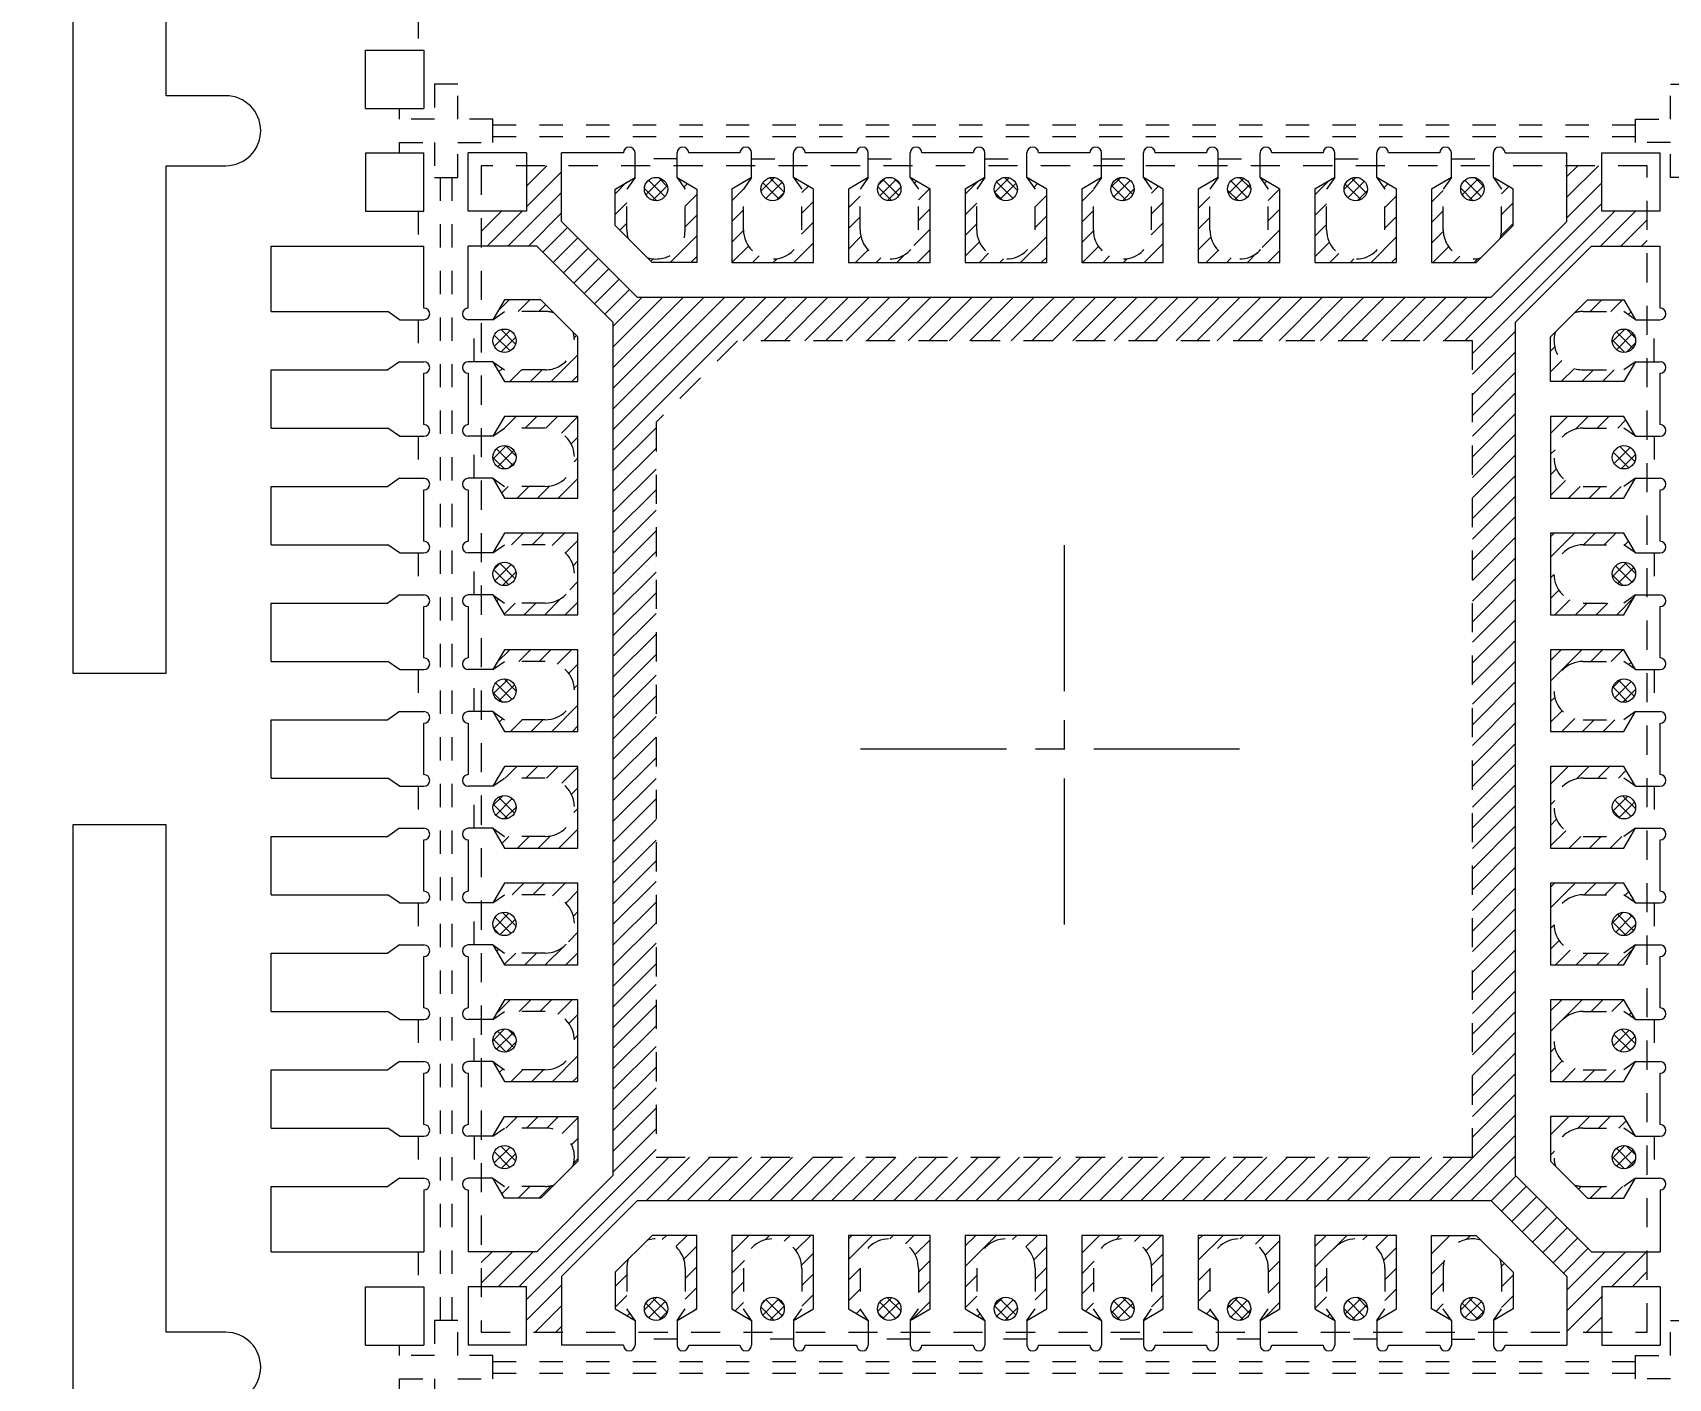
# Model space of a CAD drawing. Extents: x -197 to -81, y -157 to -2.
# Drawn here: x -167.49 to -160.48, y -79.12 to -73.35 of the extents above; entities that cross this region are included whole.
import ezdxf

# ---------------------------------------------------------------- set-up
doc = ezdxf.new("R2010")
doc.units = 0
doc.header["$LTSCALE"] = 5
doc.header["$MEASUREMENT"] = 0
doc.header["$PDMODE"] = 3
for name, pattern in [('0', [0]), ('CENTER', [2, 1.25, -0.25, 0.25, -0.25]), ('HIDDEN', [0.375, 0.25, -0.125])]:
    doc.linetypes.add(name, pattern=pattern)
doc.layers.get('Defpoints').update_dxf_attribs({"linetype": 'CONTINUOUS'})
for name, color, linetype in [('1', 7, 'CONTINUOUS'), ('1D', 4, 'CONTINUOUS'), ('PKG', 2, 'CONTINUOUS'), ('标注', 4, '0')]:
    doc.layers.add(name, color=color, linetype=linetype)
doc.layers.add('center', color=1, linetype='CONTINUOUS', lineweight=18)
doc.layers.add('ETCH', color=4, linetype='CONTINUOUS', lineweight=15)
doc.styles.add('SIMPLEX', font='SIMPLEX')
doc.styles.add('宋体', font='SimSun.ttf')
doc.dimstyles.get("Standard").update_dxf_attribs({"dimscale": 0.12, "dimtxt": 1, "dimasz": 1, "dimexe": 0.3, "dimexo": 0.3, "dimgap": 0.3, "dimtad": 0, "dimdec": 3, "dimzin": 0, "dimdsep": 46, "dimtxsty": 'SIMPLEX', "dimcen": 0.5, "dimclrd": 256, "dimclre": 256, "dimclrt": 256, "dimadec": 0, "dimazin": 0, "dimtfac": 1, "dimtdec": 3, "dimtofl": 0, "dimtmove": 0, "dimatfit": 0, "dimfxl": 1, "dimtolj": 1, "dimtzin": 0, "dimlwd": -1, "dimlwe": -1, "dimarcsym": 0})

# ---------------------------------------------------------------- blocks, each defined once
blk = doc.blocks.new('*D0')
at = {"layer": 'Defpoints', "color": 0, "transparency": 16777216}
for p in [(-6756.0689, -1068.0755), (-6790.8189, -1140.5635), (-6789.361, -1150.0768)]:
    blk.add_point(p, dxfattribs=at)
at = {"layer": '标注', "linetype": 'Continuous', "lineweight": 5, "transparency": 16777216}
for p, q in [((-6790.8189, -1140.5995), (-6790.8189, -1149.5968)), ((-6790.8189, -1149.5968), (-6789.361, -1149.8368)), ((-6789.361, -1149.8368), (-6789.361, -1150.0768))]:
    blk.add_line(p, q, dxfattribs=at)
at = {"layer": '标注', "lineweight": 5, "transparency": 16777216, "insert": (-6789.361, -1152.0972), "char_height": 0.96, "attachment_point": 5, "rotation": 90, "style": '宋体'}
blk.add_mtext('\\A1;34.750', dxfattribs=at)
blk = doc.blocks.new('*U5')
at = {"layer": '1', "lineweight": 5}
for p, q in [((-0.09, -0.1175), (-0.09, -0.2225)), ((0.09, -0.1175), (0.09, -0.2225))]:
    blk.add_line(p, q, dxfattribs=at)
for points in [[(0.175, -0.0675), (0.175, 0.2475), (-0.175, 0.2475), (-0.175, -0.0675)], [(-0.175, -0.0675), (-0.09, -0.1175)], [(0.09, -0.1175), (0.175, -0.0675)]]:
    blk.add_lwpolyline(points, dxfattribs=at)
blk.add_circle((0, -0.0675), 0.05, dxfattribs=at)
for centre in [(-0.115, -0.2225), (0.115, -0.2225)]:
    blk.add_arc(centre, 0.025, 180, 0, dxfattribs=at)
at = {"layer": '1D', "linetype": 'HIDDEN', "lineweight": 5, "ltscale": 0.02}
for p, q in [((-0.125, 0.1075), (-0.125, -0.0675)), ((0.125, 0.1075), (0.125, -0.0675)), ((-0.09, -0.1175), (-0.125, -0.0675)), ((0.09, -0.1175), (0.125, -0.0675)), ((0.09, -0.1975), (-0.09, -0.1975))]:
    blk.add_line(p, q, dxfattribs=at)
blk.add_arc((0, 0.1075), 0.125, 0, 180, dxfattribs=at)
blk = doc.blocks.new('*U4')
at = {"layer": 'ETCH', "color": 0, "linetype": 'ByBlock', "lineweight": -2}
for p in [(0, 0), (0.5, 0), (1, 0), (1.5, 0), (2, 0), (2.5, 0)]:
    blk.add_blockref('*U5', p, dxfattribs=at)
blk = doc.blocks.new('*U7')
at = {"layer": '1', "lineweight": 5}
blk.add_line((-0.11, 0), (0.11, 0), dxfattribs=at)
blk = doc.blocks.new('*U6')
at = {"layer": 'ETCH', "color": 0, "linetype": 'ByBlock', "lineweight": -2}
for p in [(0, 0), (0.5, 0), (1, 0), (1.5, 0), (2, 0), (2.5, 0), (3, 0)]:
    blk.add_blockref('*U7', p, dxfattribs=at)
blk = doc.blocks.new('*U9')
at = {"layer": '1', "lineweight": 5}
for p, q in [((-0.09, -0.1175), (-0.09, -0.2225)), ((0.09, -0.1175), (0.09, -0.2225))]:
    blk.add_line(p, q, dxfattribs=at)
for points in [[(0.175, -0.0675), (0.175, 0.2475), (-0.175, 0.2475), (-0.175, -0.0675)], [(-0.175, -0.0675), (-0.09, -0.1175)], [(0.09, -0.1175), (0.175, -0.0675)]]:
    blk.add_lwpolyline(points, dxfattribs=at)
blk.add_circle((0, -0.0675), 0.05, dxfattribs=at)
for centre in [(-0.115, -0.2225), (0.115, -0.2225)]:
    blk.add_arc(centre, 0.025, 180, 0, dxfattribs=at)
at = {"layer": '1D', "linetype": 'HIDDEN', "lineweight": 5, "ltscale": 0.02}
for p, q in [((-0.125, 0.1075), (-0.125, -0.0675)), ((0.125, 0.1075), (0.125, -0.0675)), ((-0.09, -0.1175), (-0.125, -0.0675)), ((0.09, -0.1175), (0.125, -0.0675)), ((0.09, -0.1975), (-0.09, -0.1975))]:
    blk.add_line(p, q, dxfattribs=at)
blk.add_arc((0, 0.1075), 0.125, 0, 180, dxfattribs=at)
blk = doc.blocks.new('*U8')
at = {"layer": 'ETCH', "color": 0, "linetype": 'ByBlock', "lineweight": -2}
for p in [(0, 0), (0.5, 0), (1, 0), (1.5, 0), (2, 0), (2.5, 0)]:
    blk.add_blockref('*U9', p, dxfattribs=at)
blk = doc.blocks.new('*U11')
at = {"layer": '1', "lineweight": 5}
blk.add_line((-0.11, 0), (0.11, 0), dxfattribs=at)
blk = doc.blocks.new('*U10')
at = {"layer": 'ETCH', "color": 0, "linetype": 'ByBlock', "lineweight": -2}
for p in [(0, 0), (0.5, 0), (1, 0), (1.5, 0), (2, 0), (2.5, 0), (3, 0)]:
    blk.add_blockref('*U11', p, dxfattribs=at)
blk = doc.blocks.new('*U15')
at = {"layer": '1', "lineweight": 5}
for p, q in [((-0.09, -0.1175), (-0.09, -0.2225)), ((0.09, -0.1175), (0.09, -0.2225))]:
    blk.add_line(p, q, dxfattribs=at)
for points in [[(0.175, -0.0675), (0.175, 0.2475), (-0.175, 0.2475), (-0.175, -0.0675)], [(-0.175, -0.0675), (-0.09, -0.1175)], [(0.09, -0.1175), (0.175, -0.0675)]]:
    blk.add_lwpolyline(points, dxfattribs=at)
blk.add_circle((0, -0.0675), 0.05, dxfattribs=at)
for centre in [(-0.115, -0.2225), (0.115, -0.2225)]:
    blk.add_arc(centre, 0.025, 180, 0, dxfattribs=at)
at = {"layer": '1D', "linetype": 'HIDDEN', "lineweight": 5, "ltscale": 0.02}
for p, q in [((-0.125, 0.1075), (-0.125, -0.0675)), ((0.125, 0.1075), (0.125, -0.0675)), ((-0.09, -0.1175), (-0.125, -0.0675)), ((0.09, -0.1175), (0.125, -0.0675)), ((0.09, -0.1975), (-0.09, -0.1975))]:
    blk.add_line(p, q, dxfattribs=at)
blk.add_arc((0, 0.1075), 0.125, 0, 180, dxfattribs=at)
blk = doc.blocks.new('*U14')
at = {"layer": 'ETCH', "color": 0, "linetype": 'ByBlock', "lineweight": -2}
for p in [(0, 0), (0.5, 0), (1, 0), (1.5, 0), (2, 0), (2.5, 0)]:
    blk.add_blockref('*U15', p, dxfattribs=at)
blk = doc.blocks.new('*U3')
at = {"layer": '1', "lineweight": 5}
blk.add_line((-0.11, 0), (0.11, 0), dxfattribs=at)
blk = doc.blocks.new('*U2')
at = {"layer": 'ETCH', "color": 0, "linetype": 'ByBlock', "lineweight": -2}
for p in [(0, 0), (0.5, 0), (1, 0), (1.5, 0), (2, 0), (2.5, 0), (3, 0)]:
    blk.add_blockref('*U3', p, dxfattribs=at)
blk = doc.blocks.new('*U13')
at = {"layer": '1', "lineweight": 5}
for p, q in [((-0.09, -0.1175), (-0.09, -0.2225)), ((0.09, -0.1175), (0.09, -0.2225))]:
    blk.add_line(p, q, dxfattribs=at)
for points in [[(0.175, -0.0675), (0.175, 0.2475), (-0.175, 0.2475), (-0.175, -0.0675)], [(-0.175, -0.0675), (-0.09, -0.1175)], [(0.09, -0.1175), (0.175, -0.0675)]]:
    blk.add_lwpolyline(points, dxfattribs=at)
blk.add_circle((0, -0.0675), 0.05, dxfattribs=at)
for centre in [(-0.115, -0.2225), (0.115, -0.2225)]:
    blk.add_arc(centre, 0.025, 180, 0, dxfattribs=at)
at = {"layer": '1D', "linetype": 'HIDDEN', "lineweight": 5, "ltscale": 0.02}
for p, q in [((-0.125, 0.1075), (-0.125, -0.0675)), ((0.125, 0.1075), (0.125, -0.0675)), ((-0.09, -0.1175), (-0.125, -0.0675)), ((0.09, -0.1175), (0.125, -0.0675)), ((0.09, -0.1975), (-0.09, -0.1975))]:
    blk.add_line(p, q, dxfattribs=at)
blk.add_arc((0, 0.1075), 0.125, 0, 180, dxfattribs=at)
blk = doc.blocks.new('*U12')
at = {"layer": 'ETCH', "color": 0, "linetype": 'ByBlock', "lineweight": -2}
for p in [(0, 0), (0.5, 0), (1, 0), (1.5, 0), (2, 0), (2.5, 0)]:
    blk.add_blockref('*U13', p, dxfattribs=at)
blk = doc.blocks.new('*U17')
at = {"layer": '1', "lineweight": 5}
blk.add_line((-0.11, 0), (0.11, 0), dxfattribs=at)
blk = doc.blocks.new('*U16')
at = {"layer": 'ETCH', "color": 0, "linetype": 'ByBlock', "lineweight": -2}
for p in [(0, 0), (0.5, 0), (1, 0), (1.5, 0), (2, 0), (2.5, 0), (3, 0)]:
    blk.add_blockref('*U17', p, dxfattribs=at)
blk = doc.blocks.new('*U1')
at = {"layer": 'ETCH'}
h = blk.add_hatch(dxfattribs=at)
h.set_pattern_fill('ANSI31', color=256, scale=0.5)
h.set_pattern_definition([(45, (163.06536, 81.718724), (-0.044194174, 0.044194174), [])])
h.paths.add_polyline_path([(-2.5, 2.305), (-2.305, 2.305), (-2.305, 2.5), (-2.155, 2.5), (-2.155, 2.2611), (-1.8289, 1.935), (1.8289, 1.935), (2.155, 2.2611), (2.155, 2.5), (2.305, 2.5), (2.305, 2.305), (2.5, 2.305), (2.5, 2.155), (2.2611, 2.155), (1.935, 1.8289), (1.935, -1.8289), (2.2611, -2.155), (2.5, -2.155), (2.5, -2.305), (2.305, -2.305), (2.305, -2.5), (2.155, -2.5), (2.155, -2.2611), (1.8289, -1.935), (-1.8289, -1.935), (-2.155, -2.2611), (-2.155, -2.5), (-2.305, -2.5), (-2.305, -2.305), (-2.5, -2.305), (-2.5, -2.155), (-2.2611, -2.155), (-1.935, -1.8289), (-1.935, 1.8289), (-2.2611, 2.155), (-2.5, 2.155)])
h.paths.add_polyline_path([(-1.75, 1.4), (-1.75, -1.75), (1.75, -1.75), (1.75, 1.75), (-1.4, 1.75)], flags=16)
at = {"layer": 'ETCH', "lineweight": 5}
h = blk.add_hatch(dxfattribs=at)
h.set_pattern_fill('ANSI37', color=6, scale=0.3, style=0)
h.set_pattern_definition([(45, (6732.2534, 944.254025), (-0.0265165043, 0.0265165043), []), (135, (6732.2534, 944.254025), (-0.0265165043, -0.0265165043), [])])
h.paths.add_polyline_path([(1.8, 2.4, 1), (1.7, 2.4, 1)])
h.paths.add_polyline_path([(0.8, 2.4, 1), (0.7, 2.4, 1)])
h.paths.add_polyline_path([(-0.2, 2.4, 1), (-0.3, 2.4, 1)])
h.paths.add_polyline_path([(-1.2, 2.4, 1), (-1.3, 2.4, 1)])
h.paths.add_polyline_path([(-2.35, 1.75, 1), (-2.45, 1.75, 1)])
h.paths.add_polyline_path([(-2.35, 1.25, 1), (-2.45, 1.25, 1)])
h.paths.add_polyline_path([(-2.35, 0.25, 1), (-2.45, 0.25, 1)])
h.paths.add_polyline_path([(-2.35, -0.25, 1), (-2.45, -0.25, 1)])
h.paths.add_polyline_path([(-1.2, -2.4, 1), (-1.3, -2.4, 1)])
h.paths.add_polyline_path([(0.3, 2.4, 1), (0.2, 2.4, 1)])
h.paths.add_polyline_path([(-0.2, -2.4, 1), (-0.3, -2.4, 1)])
h.paths.add_polyline_path([(-0.7, 2.4, 1), (-0.8, 2.4, 1)])
h.paths.add_polyline_path([(2.45, -1.25, 1), (2.35, -1.25, 1)])
h.paths.add_polyline_path([(1.3, 2.4, 1), (1.2, 2.4, 1)])
h.paths.add_polyline_path([(-1.7, 2.4, 1), (-1.8, 2.4, 1)])
h.paths.add_polyline_path([(0.8, -2.4, 1), (0.7, -2.4, 1)])
h.paths.add_polyline_path([(1.8, -2.4, 1), (1.7, -2.4, 1)])
h.paths.add_polyline_path([(-2.35, -0.75, 1), (-2.45, -0.75, 1)])
h.paths.add_polyline_path([(-2.35, -1.75, 1), (-2.45, -1.75, 1)])
h.paths.add_polyline_path([(-2.35, 0.75, 1), (-2.45, 0.75, 1)])
h.paths.add_polyline_path([(-2.35, -1.25, 1), (-2.45, -1.25, 1)])
h.paths.add_polyline_path([(0.3, -2.4, 1), (0.2, -2.4, 1)])
h.paths.add_polyline_path([(1.3, -2.4, 1), (1.2, -2.4, 1)])
h.paths.add_polyline_path([(-1.7, -2.4, 1), (-1.8, -2.4, 1)])
h.paths.add_polyline_path([(-0.7, -2.4, 1), (-0.8, -2.4, 1)])
h.paths.add_polyline_path([(2.45, 0.75, 1), (2.35, 0.75, 1)])
h.paths.add_polyline_path([(2.45, -1.75, 1), (2.35, -1.75, 1)])
h.paths.add_polyline_path([(2.45, -0.75, 1), (2.35, -0.75, 1)])
h.paths.add_polyline_path([(2.45, 0.25, 1), (2.35, 0.25, 1)])
h.paths.add_polyline_path([(2.45, -0.25, 1), (2.35, -0.25, 1)])
h.paths.add_polyline_path([(2.45, 1.25, 1), (2.35, 1.25, 1)])
h.paths.add_polyline_path([(2.45, 1.75, 1), (2.35, 1.75, 1)])
at = {"layer": 'ETCH'}
h = blk.add_hatch(dxfattribs=at)
h.set_pattern_fill('ANSI31', color=256, scale=0.5, angle=180)
h.paths.add_polyline_path([(1.425, 2.085), (1.425, 2.4), (1.34, 2.45), (1.375, 2.4), (1.375, 2.225, -1), (1.125, 2.225), (1.125, 2.4), (1.16, 2.45), (1.075, 2.4), (1.075, 2.085)])
h.paths.add_polyline_path([(-1.075, 2.085), (-1.075, 2.4), (-1.16, 2.45), (-1.125, 2.4), (-1.125, 2.225, -1), (-1.375, 2.225), (-1.375, 2.4), (-1.34, 2.45), (-1.425, 2.4), (-1.425, 2.085)])
h.paths.add_polyline_path([(0.925, 2.085), (0.925, 2.4), (0.84, 2.45), (0.875, 2.4), (0.875, 2.225, -1), (0.625, 2.225), (0.625, 2.4), (0.66, 2.45), (0.575, 2.4), (0.575, 2.085)])
h.paths.add_polyline_path([(0.425, 2.085), (0.425, 2.4), (0.34, 2.45), (0.375, 2.4), (0.375, 2.225, -1), (0.125, 2.225), (0.125, 2.4), (0.16, 2.45), (0.075, 2.4), (0.075, 2.085)])
h.paths.add_polyline_path([(-0.575, 2.085), (-0.575, 2.4), (-0.66, 2.45), (-0.625, 2.4), (-0.625, 2.225, -1), (-0.875, 2.225), (-0.875, 2.4), (-0.84, 2.45), (-0.925, 2.4), (-0.925, 2.085)])
h.paths.add_polyline_path([(-0.075, 2.085), (-0.075, 2.4), (-0.16, 2.45), (-0.125, 2.4), (-0.125, 2.225, -1), (-0.375, 2.225), (-0.375, 2.4), (-0.34, 2.45), (-0.425, 2.4), (-0.425, 2.085)])
h.paths.add_polyline_path([(1.625, 2.225), (1.625, 2.4), (1.66, 2.45), (1.575, 2.4), (1.575, 2.085), (1.7668, 2.085), (1.7876, 2.1058, -0.506777)])
h.paths.add_polyline_path([(-1.575, 2.4), (-1.66, 2.45), (-1.625, 2.4), (-1.625, 2.225, -0.506777), (-1.7876, 2.1058), (-1.7668, 2.085), (-1.575, 2.085)])
h.paths.add_polyline_path([(1.925, 2.2432), (1.925, 2.4), (1.84, 2.45), (1.875, 2.4), (1.875, 2.225, -0.076504), (1.8692, 2.1874)])
h.paths.add_polyline_path([(-1.875, 2.225), (-1.875, 2.4), (-1.84, 2.45), (-1.925, 2.4), (-1.925, 2.2432), (-1.8692, 2.1874, -0.076504)])
h = blk.add_hatch(dxfattribs=at)
h.set_pattern_fill('ANSI31', color=256, scale=0.5)
h.paths.add_polyline_path([(-2.085, 1.425), (-2.4, 1.425), (-2.45, 1.34), (-2.4, 1.375), (-2.225, 1.375, -1), (-2.225, 1.125), (-2.4, 1.125), (-2.45, 1.16), (-2.4, 1.075), (-2.085, 1.075)])
h.paths.add_polyline_path([(-2.085, -1.075), (-2.4, -1.075), (-2.45, -1.16), (-2.4, -1.125), (-2.225, -1.125, -1), (-2.225, -1.375), (-2.4, -1.375), (-2.45, -1.34), (-2.4, -1.425), (-2.085, -1.425)])
h.paths.add_polyline_path([(-2.085, 0.925), (-2.4, 0.925), (-2.45, 0.84), (-2.4, 0.875), (-2.225, 0.875, -1), (-2.225, 0.625), (-2.4, 0.625), (-2.45, 0.66), (-2.4, 0.575), (-2.085, 0.575)])
h.paths.add_polyline_path([(-2.085, 0.425), (-2.4, 0.425), (-2.45, 0.34), (-2.4, 0.375), (-2.225, 0.375, -1), (-2.225, 0.125), (-2.4, 0.125), (-2.45, 0.16), (-2.4, 0.075), (-2.085, 0.075)])
h.paths.add_polyline_path([(-2.085, -0.575), (-2.4, -0.575), (-2.45, -0.66), (-2.4, -0.625), (-2.225, -0.625, -1), (-2.225, -0.875), (-2.4, -0.875), (-2.45, -0.84), (-2.4, -0.925), (-2.085, -0.925)])
h.paths.add_polyline_path([(-2.085, -0.075), (-2.4, -0.075), (-2.45, -0.16), (-2.4, -0.125), (-2.225, -0.125, -1), (-2.225, -0.375), (-2.4, -0.375), (-2.45, -0.34), (-2.4, -0.425), (-2.085, -0.425)])
h.paths.add_polyline_path([(-2.225, 1.625), (-2.4, 1.625), (-2.45, 1.66), (-2.4, 1.575), (-2.085, 1.575), (-2.085, 1.7668), (-2.1058, 1.7876, -0.506777)])
h.paths.add_polyline_path([(-2.4, -1.575), (-2.45, -1.66), (-2.4, -1.625), (-2.225, -1.625, -0.506777), (-2.1058, -1.7876), (-2.085, -1.7668), (-2.085, -1.575)])
h.paths.add_polyline_path([(-2.2432, 1.925), (-2.4, 1.925), (-2.45, 1.84), (-2.4, 1.875), (-2.225, 1.875, -0.076504), (-2.1874, 1.8692)])
h.paths.add_polyline_path([(-2.225, -1.875), (-2.4, -1.875), (-2.45, -1.84), (-2.4, -1.925), (-2.2432, -1.925), (-2.1874, -1.8692, -0.076504)])
h = blk.add_hatch(dxfattribs=at)
h.set_pattern_fill('ANSI31', color=256, scale=0.5)
h.paths.add_polyline_path([(2.085, -1.425), (2.4, -1.425), (2.45, -1.34), (2.4, -1.375), (2.225, -1.375, -1), (2.225, -1.125), (2.4, -1.125), (2.45, -1.16), (2.4, -1.075), (2.085, -1.075)])
h.paths.add_polyline_path([(2.085, 1.075), (2.4, 1.075), (2.45, 1.16), (2.4, 1.125), (2.225, 1.125, -1), (2.225, 1.375), (2.4, 1.375), (2.45, 1.34), (2.4, 1.425), (2.085, 1.425)])
h.paths.add_polyline_path([(2.085, -0.925), (2.4, -0.925), (2.45, -0.84), (2.4, -0.875), (2.225, -0.875, -1), (2.225, -0.625), (2.4, -0.625), (2.45, -0.66), (2.4, -0.575), (2.085, -0.575)])
h.paths.add_polyline_path([(2.085, -0.425), (2.4, -0.425), (2.45, -0.34), (2.4, -0.375), (2.225, -0.375, -1), (2.225, -0.125), (2.4, -0.125), (2.45, -0.16), (2.4, -0.075), (2.085, -0.075)])
h.paths.add_polyline_path([(2.085, 0.575), (2.4, 0.575), (2.45, 0.66), (2.4, 0.625), (2.225, 0.625, -1), (2.225, 0.875), (2.4, 0.875), (2.45, 0.84), (2.4, 0.925), (2.085, 0.925)])
h.paths.add_polyline_path([(2.085, 0.075), (2.4, 0.075), (2.45, 0.16), (2.4, 0.125), (2.225, 0.125, -1), (2.225, 0.375), (2.4, 0.375), (2.45, 0.34), (2.4, 0.425), (2.085, 0.425)])
h.paths.add_polyline_path([(2.225, -1.625), (2.4, -1.625), (2.45, -1.66), (2.4, -1.575), (2.085, -1.575), (2.085, -1.7668), (2.1058, -1.7876, -0.506777)])
h.paths.add_polyline_path([(2.4, 1.575), (2.45, 1.66), (2.4, 1.625), (2.225, 1.625, -0.506777), (2.1058, 1.7876), (2.085, 1.7668), (2.085, 1.575)])
h.paths.add_polyline_path([(2.2432, -1.925), (2.4, -1.925), (2.45, -1.84), (2.4, -1.875), (2.225, -1.875, -0.076504), (2.1874, -1.8692)])
h.paths.add_polyline_path([(2.225, 1.875), (2.4, 1.875), (2.45, 1.84), (2.4, 1.925), (2.2432, 1.925), (2.1874, 1.8692, -0.076504)])
h = blk.add_hatch(dxfattribs=at)
h.set_pattern_fill('ANSI31', color=256, scale=0.5)
h.paths.add_polyline_path([(-1.425, -2.085), (-1.425, -2.4), (-1.34, -2.45), (-1.375, -2.4), (-1.375, -2.225, -1), (-1.125, -2.225), (-1.125, -2.4), (-1.16, -2.45), (-1.075, -2.4), (-1.075, -2.085)])
h.paths.add_polyline_path([(1.075, -2.085), (1.075, -2.4), (1.16, -2.45), (1.125, -2.4), (1.125, -2.225, -1), (1.375, -2.225), (1.375, -2.4), (1.34, -2.45), (1.425, -2.4), (1.425, -2.085)])
h.paths.add_polyline_path([(-0.925, -2.085), (-0.925, -2.4), (-0.84, -2.45), (-0.875, -2.4), (-0.875, -2.225, -1), (-0.625, -2.225), (-0.625, -2.4), (-0.66, -2.45), (-0.575, -2.4), (-0.575, -2.085)])
h.paths.add_polyline_path([(-0.425, -2.085), (-0.425, -2.4), (-0.34, -2.45), (-0.375, -2.4), (-0.375, -2.225, -1), (-0.125, -2.225), (-0.125, -2.4), (-0.16, -2.45), (-0.075, -2.4), (-0.075, -2.085)])
h.paths.add_polyline_path([(0.575, -2.085), (0.575, -2.4), (0.66, -2.45), (0.625, -2.4), (0.625, -2.225, -1), (0.875, -2.225), (0.875, -2.4), (0.84, -2.45), (0.925, -2.4), (0.925, -2.085)])
h.paths.add_polyline_path([(0.075, -2.085), (0.075, -2.4), (0.16, -2.45), (0.125, -2.4), (0.125, -2.225, -1), (0.375, -2.225), (0.375, -2.4), (0.34, -2.45), (0.425, -2.4), (0.425, -2.085)])
h.paths.add_polyline_path([(-1.625, -2.225), (-1.625, -2.4), (-1.66, -2.45), (-1.575, -2.4), (-1.575, -2.085), (-1.7668, -2.085), (-1.7876, -2.1058, -0.506777)])
h.paths.add_polyline_path([(1.575, -2.4), (1.66, -2.45), (1.625, -2.4), (1.625, -2.225, -0.506777), (1.7876, -2.1058), (1.7668, -2.085), (1.575, -2.085)])
h.paths.add_polyline_path([(-1.925, -2.2432), (-1.925, -2.4), (-1.84, -2.45), (-1.875, -2.4), (-1.875, -2.225, -0.076504), (-1.8692, -2.1874)])
h.paths.add_polyline_path([(1.875, -2.225), (1.875, -2.4), (1.84, -2.45), (1.925, -2.4), (1.925, -2.2432), (1.8692, -2.1874, -0.076504)])
at = {"layer": '1', "lineweight": 5}
for p, q in [((-2.555, 2.305, -0.0291), (-2.555, 2.555, -0.0291)), ((-2.305, 2.555, -0.0291), (-2.555, 2.555, -0.0291)), ((-2.155, 2.2611, -0.0291), (-2.155, 2.555, -0.0291)), ((-1.89, 2.555, -0.0291), (-2.155, 2.555, -0.0291)), ((-1.84, 2.45, -0.0291), (-1.84, 2.555, -0.0291)), ((-1.66, 2.45, -0.0291), (-1.66, 2.555, -0.0291)), ((1.66, 2.45, -0.0291), (1.66, 2.555, -0.0291)), ((1.84, 2.45, -0.0291), (1.84, 2.555, -0.0291)), ((1.89, 2.555, -0.0291), (2.155, 2.555, -0.0291)), ((2.155, 2.2611, -0.0291), (2.155, 2.555, -0.0291)), ((2.305, 2.555, -0.0291), (2.555, 2.555, -0.0291)), ((2.555, 2.305, -0.0291), (2.555, 2.555, -0.0291)), ((-2.155, 2.2611, -0.0291), (-1.8289, 1.935, -0.0291)), ((1.8289, 1.935, -0.0291), (2.155, 2.2611, -0.0291)), ((-2.2611, 2.155, -0.0291), (-2.555, 2.155, -0.0291)), ((-2.555, 1.89, -0.0291), (-2.555, 2.155, -0.0291)), ((-1.935, 1.8289, -0.0291), (-2.2611, 2.155, -0.0291)), ((1.935, 1.8289, -0.0291), (2.2611, 2.155, -0.0291)), ((2.2611, 2.155, -0.0291), (2.555, 2.155, -0.0291)), ((2.555, 1.89, -0.0291), (2.555, 2.155, -0.0291)), ((-2.45, 1.84, -0.0291), (-2.555, 1.84, -0.0291)), ((2.45, 1.84, -0.0291), (2.555, 1.84, -0.0291)), ((-2.45, 1.66, -0.0291), (-2.555, 1.66, -0.0291)), ((2.45, 1.66, -0.0291), (2.555, 1.66, -0.0291)), ((-2.45, -1.66, -0.0291), (-2.555, -1.66, -0.0291)), ((2.45, -1.66, -0.0291), (2.555, -1.66, -0.0291)), ((-2.45, -1.84, -0.0291), (-2.555, -1.84, -0.0291)), ((-2.555, -1.89, -0.0291), (-2.555, -2.155, -0.0291)), ((-2.2611, -2.155, -0.0291), (-1.935, -1.8289, -0.0291)), ((2.2611, -2.155, -0.0291), (1.935, -1.8289, -0.0291)), ((2.45, -1.84, -0.0291), (2.555, -1.84, -0.0291)), ((2.555, -1.89, -0.0291), (2.555, -2.155, -0.0291)), ((-2.155, -2.2611, -0.0291), (-1.8289, -1.935, -0.0291)), ((1.8289, -1.935, -0.0291), (2.155, -2.2611, -0.0291)), ((-2.2611, -2.155, -0.0291), (-2.555, -2.155, -0.0291)), ((2.2611, -2.155, -0.0291), (2.555, -2.155, -0.0291)), ((-2.555, -2.305, -0.0291), (-2.555, -2.555, -0.0291)), ((-2.155, -2.2611, -0.0291), (-2.155, -2.555, -0.0291)), ((2.155, -2.2611, -0.0291), (2.155, -2.555, -0.0291)), ((2.555, -2.305, -0.0291), (2.555, -2.555, -0.0291)), ((-1.84, -2.45, -0.0291), (-1.84, -2.555, -0.0291)), ((-1.66, -2.45, -0.0291), (-1.66, -2.555, -0.0291)), ((1.66, -2.45, -0.0291), (1.66, -2.555, -0.0291)), ((1.84, -2.45, -0.0291), (1.84, -2.555, -0.0291)), ((-2.305, -2.555, -0.0291), (-2.555, -2.555, -0.0291)), ((-1.89, -2.555, -0.0291), (-2.155, -2.555, -0.0291)), ((1.89, -2.555, -0.0291), (2.155, -2.555, -0.0291)), ((2.305, -2.555, -0.0291), (2.555, -2.555, -0.0291))]:
    blk.add_line(p, q, dxfattribs=at)
at = {"layer": '1', "color": 7, "lineweight": 5}
for p, q in [((1.8289, 1.935, -0.0291), (-1.8289, 1.935, -0.0291)), ((-1.935, 1.8289, -0.0291), (-1.935, -1.8289, -0.0291)), ((1.935, -1.8289, -0.0291), (1.935, 1.8289, -0.0291)), ((-1.8289, -1.935, -0.0291), (1.8289, -1.935, -0.0291))]:
    blk.add_line(p, q, dxfattribs=at)
at = {"layer": '1', "lineweight": 5, "elevation": -0.0291}
for points in [[(-2.305, 2.555), (-2.305, 2.305), (-2.555, 2.305)], [(2.555, 2.305), (2.305, 2.305), (2.305, 2.555)], [(-1.925, 2.4), (-1.84, 2.45)], [(-1.575, 2.4), (-1.575, 2.085), (-1.7668, 2.085), (-1.925, 2.2432)], [(-1.925, 2.2432), (-1.925, 2.4)], [(-1.66, 2.45), (-1.575, 2.4)], [(1.66, 2.45), (1.575, 2.4)], [(1.575, 2.4), (1.575, 2.085), (1.7668, 2.085), (1.925, 2.2432)], [(1.925, 2.4), (1.84, 2.45)], [(1.925, 2.2432), (1.925, 2.4)], [(-2.4, 1.925), (-2.45, 1.84)], [(-2.4, 1.575), (-2.085, 1.575), (-2.085, 1.7668), (-2.2432, 1.925)], [(-2.2432, 1.925), (-2.4, 1.925)], [(2.4, 1.575), (2.085, 1.575), (2.085, 1.7668), (2.2432, 1.925)], [(2.2432, 1.925), (2.4, 1.925)], [(2.4, 1.925), (2.45, 1.84)], [(-2.45, 1.66), (-2.4, 1.575)], [(2.45, 1.66), (2.4, 1.575)], [(-2.45, -1.66), (-2.4, -1.575)], [(-2.4, -1.575), (-2.085, -1.575), (-2.085, -1.7668), (-2.2432, -1.925)], [(2.4, -1.575), (2.085, -1.575), (2.085, -1.7668), (2.2432, -1.925)], [(2.45, -1.66), (2.4, -1.575)], [(-2.4, -1.925), (-2.45, -1.84)], [(2.4, -1.925), (2.45, -1.84)], [(-2.2432, -1.925), (-2.4, -1.925)], [(2.2432, -1.925), (2.4, -1.925)], [(-1.575, -2.4), (-1.575, -2.085), (-1.7668, -2.085), (-1.925, -2.2432)], [(1.575, -2.4), (1.575, -2.085), (1.7668, -2.085), (1.925, -2.2432)], [(-1.925, -2.2432), (-1.925, -2.4)], [(1.925, -2.2432), (1.925, -2.4)], [(-2.305, -2.555), (-2.305, -2.305), (-2.555, -2.305)], [(2.555, -2.305), (2.305, -2.305), (2.305, -2.555)], [(-1.925, -2.4), (-1.84, -2.45)], [(-1.66, -2.45), (-1.575, -2.4)], [(1.66, -2.45), (1.575, -2.4)], [(1.925, -2.4), (1.84, -2.45)]]:
    blk.add_lwpolyline(points, dxfattribs=at)
at = {"layer": '1', "lineweight": 5}
for centre in [(-1.75, 2.4, -0.0291), (1.75, 2.4, -0.0291), (-2.4, 1.75, -0.0291), (2.4, 1.75, -0.0291), (-2.4, -1.75, -0.0291), (2.4, -1.75, -0.0291), (-1.75, -2.4, -0.0291), (1.75, -2.4, -0.0291)]:
    blk.add_circle(centre, 0.05, dxfattribs=at)
for centre, start, end in [((-1.865, 2.555, -0.0291), 360, 180), ((-1.635, 2.555, -0.0291), 360, 180), ((1.635, 2.555, -0.0291), 0, 180), ((1.865, 2.555, -0.0291), 0, 180), ((-2.555, 1.865, -0.0291), 90, 270), ((2.555, 1.865, -0.0291), 270, 90), ((-2.555, 1.635, -0.0291), 90, 270), ((2.555, 1.635, -0.0291), 270, 90), ((-2.555, -1.635, -0.0291), 90, 270), ((2.555, -1.635, -0.0291), 270, 90), ((-2.555, -1.865, -0.0291), 90, 270), ((2.555, -1.865, -0.0291), 270, 90), ((-1.865, -2.555, -0.0291), 180, 0), ((-1.635, -2.555, -0.0291), 180, 0), ((1.635, -2.555, -0.0291), 180, 360), ((1.865, -2.555, -0.0291), 180, 360)]:
    blk.add_arc(centre, 0.025, start, end, dxfattribs=at)
at = {"layer": '1D', "linetype": 'HIDDEN', "lineweight": 5, "ltscale": 0.02}
for p, q in [((-1.66, 2.53, -0.0291), (-1.84, 2.53, -0.0291)), ((1.66, 2.53, -0.0291), (1.84, 2.53, -0.0291)), ((-1.84, 2.45, -0.0291), (-1.875, 2.4, -0.0291)), ((-1.875, 2.225, -0.0291), (-1.875, 2.4, -0.0291)), ((-1.66, 2.45, -0.0291), (-1.625, 2.4, -0.0291)), ((-1.625, 2.225, -0.0291), (-1.625, 2.4, -0.0291)), ((1.66, 2.45, -0.0291), (1.625, 2.4, -0.0291)), ((1.625, 2.225, -0.0291), (1.625, 2.4, -0.0291)), ((1.84, 2.45, -0.0291), (1.875, 2.4, -0.0291)), ((1.875, 2.225, -0.0291), (1.875, 2.4, -0.0291)), ((-2.53, 1.66, -0.0291), (-2.53, 1.84, -0.0291)), ((-2.45, 1.84, -0.0291), (-2.4, 1.875, -0.0291)), ((-2.225, 1.875, -0.0291), (-2.4, 1.875, -0.0291)), ((2.225, 1.875, -0.0291), (2.4, 1.875, -0.0291)), ((2.45, 1.84, -0.0291), (2.4, 1.875, -0.0291)), ((2.53, 1.66, -0.0291), (2.53, 1.84, -0.0291)), ((-2.45, 1.66, -0.0291), (-2.4, 1.625, -0.0291)), ((-2.225, 1.625, -0.0291), (-2.4, 1.625, -0.0291)), ((2.225, 1.625, -0.0291), (2.4, 1.625, -0.0291)), ((2.45, 1.66, -0.0291), (2.4, 1.625, -0.0291)), ((-2.53, -1.66, -0.0291), (-2.53, -1.84, -0.0291)), ((-2.45, -1.66, -0.0291), (-2.4, -1.625, -0.0291)), ((-2.225, -1.625, -0.0291), (-2.4, -1.625, -0.0291)), ((2.225, -1.625, -0.0291), (2.4, -1.625, -0.0291)), ((2.45, -1.66, -0.0291), (2.4, -1.625, -0.0291)), ((2.53, -1.66, -0.0291), (2.53, -1.84, -0.0291)), ((-2.45, -1.84, -0.0291), (-2.4, -1.875, -0.0291)), ((-2.225, -1.875, -0.0291), (-2.4, -1.875, -0.0291)), ((2.225, -1.875, -0.0291), (2.4, -1.875, -0.0291)), ((2.45, -1.84, -0.0291), (2.4, -1.875, -0.0291)), ((-1.875, -2.225, -0.0291), (-1.875, -2.4, -0.0291)), ((-1.625, -2.225, -0.0291), (-1.625, -2.4, -0.0291)), ((1.625, -2.225, -0.0291), (1.625, -2.4, -0.0291)), ((1.875, -2.225, -0.0291), (1.875, -2.4, -0.0291)), ((-1.84, -2.45, -0.0291), (-1.875, -2.4, -0.0291)), ((-1.66, -2.45, -0.0291), (-1.625, -2.4, -0.0291)), ((1.66, -2.45, -0.0291), (1.625, -2.4, -0.0291)), ((1.84, -2.45, -0.0291), (1.875, -2.4, -0.0291)), ((-1.66, -2.53, -0.0291), (-1.84, -2.53, -0.0291)), ((1.66, -2.53, -0.0291), (1.84, -2.53, -0.0291))]:
    blk.add_line(p, q, dxfattribs=at)
at = {"layer": '1D', "linetype": 'HIDDEN', "lineweight": 5, "ltscale": 0.1, "elevation": -0.0291}
blk.add_lwpolyline([(-1.4, 1.75), (-1.75, 1.4), (-1.75, -1.75), (1.75, -1.75), (1.75, 1.75)], close=True, dxfattribs=at)
at = {"layer": '1D', "linetype": 'HIDDEN', "lineweight": 5, "ltscale": 0.02}
for centre, start, end in [((-1.75, 2.225, -0.0291), 180, 197.49937), ((-1.75, 2.225, -0.0291), 252.50063, 360), ((1.75, 2.225, -0.0291), 180, 287.49937), ((1.75, 2.225, -0.0291), 342.50063, 0), ((-2.225, 1.75, -0.0291), 72.50063, 90), ((2.225, 1.75, -0.0291), 90, 107.49937), ((-2.225, 1.75, -0.0291), 270, 17.49937), ((2.225, 1.75, -0.0291), 162.50063, 270), ((-2.225, -1.75, -0.0291), 342.50063, 90), ((2.225, -1.75, -0.0291), 90, 197.49937), ((-2.225, -1.75, -0.0291), 270, 287.49937), ((2.225, -1.75, -0.0291), 252.50063, 270), ((-1.75, -2.225, -0.0291), 0, 107.49937), ((1.75, -2.225, -0.0291), 72.50063, 180), ((-1.75, -2.225, -0.0291), 162.50063, 180), ((1.75, -2.225, -0.0291), 360, 17.49937)]:
    blk.add_arc(centre, 0.125, start, end, dxfattribs=at)
at = {"layer": 'center', "color": 1, "linetype": 'CENTER', "lineweight": 5, "ltscale": 0.1}
for p, q in [((0, 0.8728, -0.0291), (0, -0.8728, -0.0291)), ((-0.8728, 0, -0.0291), (0.8728, 0, -0.0291))]:
    blk.add_line(p, q, dxfattribs=at)
at = {"layer": 'PKG', "linetype": 'HIDDEN', "lineweight": 5, "ltscale": 0.1, "elevation": -0.0291}
blk.add_lwpolyline([(2.5, 2.5), (-2.5, 2.5), (-2.5, -2.5), (2.5, -2.5)], close=True, dxfattribs=at)
at = {"layer": 'ETCH'}
for name, p, rotation in [('*U2', (1.5, 2.555, -0.0291), 180), ('*U14', (1.25, 2.3325, -0.0291), 180), ('*U16', (-2.555, 1.5, -0.0291), 270), ('*U10', (2.555, -1.5, -0.0291), 90), ('*U12', (-2.3325, 1.25, -0.0291), 270), ('*U8', (2.3325, -1.25, -0.0291), 90)]:
    blk.add_blockref(name, p, dxfattribs=dict(at, rotation=rotation))
for name, p in [('*U4', (-1.25, -2.3325, -0.0291)), ('*U6', (-1.5, -2.555, -0.0291))]:
    blk.add_blockref(name, p, dxfattribs=at)
blk = doc.blocks.new('*U18')
at = {"layer": 'ETCH', "color": 0, "linetype": 'ByBlock', "lineweight": -2}
blk.add_blockref('*U1', (0, 5.3), dxfattribs=at)

msp = doc.modelspace()

# ---------------------------------------------------------------- linework, layer by layer
at = {"layer": '1', "lineweight": 5}
for p, q in [((-165.8104, -73.4237, -0.0291), (-165.8104, -73.6737, -0.0291)), ((-166.0604, -73.6737, -0.0291), (-165.8104, -73.6737, -0.0291)), ((-166.0604, -73.8637, -0.0291), (-165.8104, -73.8637, -0.0291)), ((-165.8104, -74.1137, -0.0291), (-165.8104, -73.8637, -0.0291)), ((-166.4654, -74.2637, -0.0291), (-165.8104, -74.2637, -0.0291)), ((-165.8104, -74.5287, -0.0291), (-165.8104, -74.2637, -0.0291)), ((-165.9154, -74.5787, -0.0291), (-165.9654, -74.5437, -0.0291)), ((-165.9154, -74.5787, -0.0291), (-165.8104, -74.5787, -0.0291)), ((-165.9154, -74.7587, -0.0291), (-165.9654, -74.7937, -0.0291)), ((-165.9154, -74.7587, -0.0291), (-165.8104, -74.7587, -0.0291)), ((-165.8104, -75.0287, -0.0291), (-165.8104, -74.8087, -0.0291)), ((-165.9154, -75.0787, -0.0291), (-165.9654, -75.0437, -0.0291)), ((-165.9154, -75.0787, -0.0291), (-165.8104, -75.0787, -0.0291)), ((-165.9154, -75.2587, -0.0291), (-165.9654, -75.2937, -0.0291)), ((-165.9154, -75.2587, -0.0291), (-165.8104, -75.2587, -0.0291)), ((-165.8104, -75.5287, -0.0291), (-165.8104, -75.3087, -0.0291)), ((-165.9154, -75.5787, -0.0291), (-165.9654, -75.5437, -0.0291)), ((-165.9154, -75.5787, -0.0291), (-165.8104, -75.5787, -0.0291)), ((-165.9154, -75.7587, -0.0291), (-165.9654, -75.7937, -0.0291)), ((-165.9154, -75.7587, -0.0291), (-165.8104, -75.7587, -0.0291)), ((-165.8104, -76.0287, -0.0291), (-165.8104, -75.8087, -0.0291)), ((-165.9154, -76.0787, -0.0291), (-165.9654, -76.0437, -0.0291)), ((-165.9154, -76.0787, -0.0291), (-165.8104, -76.0787, -0.0291)), ((-165.9154, -76.2587, -0.0291), (-165.9654, -76.2937, -0.0291)), ((-165.9154, -76.2587, -0.0291), (-165.8104, -76.2587, -0.0291)), ((-165.8104, -76.5287, -0.0291), (-165.8104, -76.3087, -0.0291)), ((-165.9154, -76.5787, -0.0291), (-165.9654, -76.5437, -0.0291)), ((-165.9154, -76.5787, -0.0291), (-165.8104, -76.5787, -0.0291)), ((-165.9154, -76.7587, -0.0291), (-165.9654, -76.7937, -0.0291)), ((-165.9154, -76.7587, -0.0291), (-165.8104, -76.7587, -0.0291)), ((-165.8104, -77.0287, -0.0291), (-165.8104, -76.8087, -0.0291)), ((-165.9154, -77.0787, -0.0291), (-165.9654, -77.0437, -0.0291)), ((-165.9154, -77.0787, -0.0291), (-165.8104, -77.0787, -0.0291)), ((-165.9154, -77.2587, -0.0291), (-165.9654, -77.2937, -0.0291)), ((-165.9154, -77.2587, -0.0291), (-165.8104, -77.2587, -0.0291)), ((-165.8104, -77.5287, -0.0291), (-165.8104, -77.3087, -0.0291)), ((-165.9154, -77.5787, -0.0291), (-165.9654, -77.5437, -0.0291)), ((-165.9154, -77.5787, -0.0291), (-165.8104, -77.5787, -0.0291)), ((-165.9154, -77.7587, -0.0291), (-165.9654, -77.7937, -0.0291)), ((-165.9154, -77.7587, -0.0291), (-165.8104, -77.7587, -0.0291)), ((-165.8104, -78.0287, -0.0291), (-165.8104, -77.8087, -0.0291)), ((-165.9154, -78.0787, -0.0291), (-165.9654, -78.0437, -0.0291)), ((-165.9154, -78.0787, -0.0291), (-165.8104, -78.0787, -0.0291)), ((-165.9154, -78.2587, -0.0291), (-165.9654, -78.2937, -0.0291)), ((-165.9154, -78.2587, -0.0291), (-165.8104, -78.2587, -0.0291)), ((-165.8104, -78.3087, -0.0291), (-165.8104, -78.5737, -0.0291)), ((-166.4654, -78.5737, -0.0291), (-165.8104, -78.5737, -0.0291)), ((-165.8104, -78.7237, -0.0291), (-165.8104, -78.9737, -0.0291)), ((-166.0604, -78.9737, -0.0291), (-165.8104, -78.9737, -0.0291))]:
    msp.add_line(p, q, dxfattribs=at)
at = {"layer": '1', "color": 7, "lineweight": 5}
for p, q in [((-166.4654, -74.5437, -0.0291), (-166.4654, -74.2637, -0.0291)), ((-166.4654, -74.5437, -0.0291), (-165.9654, -74.5437, -0.0291)), ((-166.4654, -75.0437, -0.0291), (-166.4654, -74.7937, -0.0291)), ((-166.4654, -74.7937, -0.0291), (-165.9654, -74.7937, -0.0291)), ((-166.4654, -75.0437, -0.0291), (-165.9654, -75.0437, -0.0291)), ((-166.4654, -75.5437, -0.0291), (-166.4654, -75.2937, -0.0291)), ((-166.4654, -75.2937, -0.0291), (-165.9654, -75.2937, -0.0291)), ((-166.4654, -75.5437, -0.0291), (-165.9654, -75.5437, -0.0291)), ((-166.4654, -76.0437, -0.0291), (-166.4654, -75.7937, -0.0291)), ((-166.4654, -75.7937, -0.0291), (-165.9654, -75.7937, -0.0291)), ((-166.4654, -76.0437, -0.0291), (-165.9654, -76.0437, -0.0291)), ((-166.4654, -76.5437, -0.0291), (-166.4654, -76.2937, -0.0291)), ((-166.4654, -76.2937, -0.0291), (-165.9654, -76.2937, -0.0291)), ((-166.4654, -76.5437, -0.0291), (-165.9654, -76.5437, -0.0291)), ((-166.4654, -77.0437, -0.0291), (-166.4654, -76.7937, -0.0291)), ((-166.4654, -76.7937, -0.0291), (-165.9654, -76.7937, -0.0291)), ((-166.4654, -77.0437, -0.0291), (-165.9654, -77.0437, -0.0291)), ((-166.4654, -77.5437, -0.0291), (-166.4654, -77.2937, -0.0291)), ((-166.4654, -77.2937, -0.0291), (-165.9654, -77.2937, -0.0291)), ((-166.4654, -77.5437, -0.0291), (-165.9654, -77.5437, -0.0291)), ((-166.4654, -78.0437, -0.0291), (-166.4654, -77.7937, -0.0291)), ((-166.4654, -77.7937, -0.0291), (-165.9654, -77.7937, -0.0291)), ((-166.4654, -78.0437, -0.0291), (-165.9654, -78.0437, -0.0291)), ((-166.4654, -78.5737, -0.0291), (-166.4654, -78.2937, -0.0291)), ((-166.4654, -78.2937, -0.0291), (-165.9654, -78.2937, -0.0291))]:
    msp.add_line(p, q, dxfattribs=at)
at = {"layer": '1', "lineweight": 5, "elevation": -0.0291}
for points in [[(-166.6604, -73.9187, 1), (-166.6604, -73.6187), (-166.9154, -73.6187), (-166.9154, -71.4437), (-167.3154, -71.4437), (-167.3154, -76.0937), (-166.9154, -76.0937), (-166.9154, -73.9187)], [(-166.6604, -79.2187, 1), (-166.6604, -78.9187), (-166.9154, -78.9187), (-166.9154, -76.7437), (-167.3154, -76.7437), (-167.3154, -81.3937), (-166.9154, -81.3937), (-166.9154, -79.2187)]]:
    msp.add_lwpolyline(points, format="xyb", close=True, dxfattribs=at)
for points in [[(-166.0604, -73.6737), (-166.0604, -73.4237), (-165.8104, -73.4237)], [(-166.0604, -73.8637), (-166.0604, -74.1137), (-165.8104, -74.1137)], [(-166.0604, -78.9737), (-166.0604, -78.7237), (-165.8104, -78.7237)]]:
    msp.add_lwpolyline(points, dxfattribs=at)
at = {"layer": '1', "lineweight": 5}
for centre in [(-165.8104, -74.5537, -0.0291), (-165.8104, -74.7837, -0.0291), (-165.8104, -75.0537, -0.0291), (-165.8104, -75.2837, -0.0291), (-165.8104, -75.5537, -0.0291), (-165.8104, -75.7837, -0.0291), (-165.8104, -76.0537, -0.0291), (-165.8104, -76.2837, -0.0291), (-165.8104, -76.5537, -0.0291), (-165.8104, -76.7837, -0.0291), (-165.8104, -77.0537, -0.0291), (-165.8104, -77.2837, -0.0291), (-165.8104, -77.5537, -0.0291), (-165.8104, -77.7837, -0.0291), (-165.8104, -78.0537, -0.0291), (-165.8104, -78.2837, -0.0291)]:
    msp.add_arc(centre, 0.025, 270, 90, dxfattribs=at)
at = {"layer": '1D', "linetype": 'HIDDEN', "lineweight": 5, "ltscale": 0.02}
for p, q in [((-165.8354, -73.2737, -0.0291), (-165.8354, -73.4237, -0.0291)), ((-165.5154, -73.7437, -0.0291), (-160.6154, -73.7437, -0.0291)), ((-165.5154, -73.7937, -0.0291), (-160.6154, -73.7937, -0.0291)), ((-165.7404, -73.9687, -0.0291), (-165.7404, -78.8687, -0.0291)), ((-165.6904, -73.9687, -0.0291), (-165.6904, -78.8687, -0.0291)), ((-165.8354, -74.1137, -0.0291), (-165.8354, -74.2637, -0.0291)), ((-165.8354, -74.5787, -0.0291), (-165.8354, -74.7587, -0.0291)), ((-165.8354, -75.0787, -0.0291), (-165.8354, -75.2587, -0.0291)), ((-165.8354, -75.5787, -0.0291), (-165.8354, -75.7587, -0.0291)), ((-165.8354, -76.0787, -0.0291), (-165.8354, -76.2587, -0.0291)), ((-165.8354, -76.5787, -0.0291), (-165.8354, -76.7587, -0.0291)), ((-165.8354, -77.0787, -0.0291), (-165.8354, -77.2587, -0.0291)), ((-165.8354, -77.5787, -0.0291), (-165.8354, -77.7587, -0.0291)), ((-165.8354, -78.0787, -0.0291), (-165.8354, -78.2587, -0.0291)), ((-165.8354, -78.5737, -0.0291), (-165.8354, -78.7237, -0.0291)), ((-165.5154, -79.0437, -0.0291), (-160.6154, -79.0437, -0.0291)), ((-165.5154, -79.0937, -0.0291), (-160.6154, -79.0937, -0.0291))]:
    msp.add_line(p, q, dxfattribs=at)
at = {"layer": '1D', "linetype": 'HIDDEN', "lineweight": 5, "ltscale": 0.02, "elevation": -0.0291}
for points in [[(-165.9154, -73.8637), (-165.9154, -73.8187), (-165.7654, -73.8187), (-165.7654, -73.9687), (-165.6654, -73.9687), (-165.6654, -73.8187), (-165.5154, -73.8187), (-165.5154, -73.7187), (-165.6654, -73.7187), (-165.6654, -73.5687), (-165.7654, -73.5687), (-165.7654, -73.7187), (-165.9154, -73.7187), (-165.9154, -73.6737)], [(-165.9154, -79.1637), (-165.9154, -79.1187), (-165.7654, -79.1187), (-165.7654, -79.2687), (-165.6654, -79.2687), (-165.6654, -79.1187), (-165.5154, -79.1187), (-165.5154, -79.0187), (-165.6654, -79.0187), (-165.6654, -78.8687), (-165.7654, -78.8687), (-165.7654, -79.0187), (-165.9154, -79.0187), (-165.9154, -78.9737)]]:
    msp.add_lwpolyline(points, dxfattribs=at)
for points in [[(-160.4654, -73.5687), (-160.3654, -73.5687), (-160.3654, -73.7187), (-160.2154, -73.7187), (-160.2154, -73.8187), (-160.3654, -73.8187), (-160.3654, -73.9687), (-160.4654, -73.9687), (-160.4654, -73.8187), (-160.6154, -73.8187), (-160.6154, -73.7187), (-160.4654, -73.7187)], [(-160.4654, -78.8687), (-160.3654, -78.8687), (-160.3654, -79.0187), (-160.2154, -79.0187), (-160.2154, -79.1187), (-160.3654, -79.1187), (-160.3654, -79.2687), (-160.4654, -79.2687), (-160.4654, -79.1187), (-160.6154, -79.1187), (-160.6154, -79.0187), (-160.4654, -79.0187)]]:
    msp.add_lwpolyline(points, close=True, dxfattribs=at)

# ---------------------------------------------------------------- block references
at = {"layer": 'ETCH'}
msp.add_blockref('*U18', (-163.0654, -81.7187), dxfattribs=at)

# ---------------------------------------------------------------- dimensions: what is measured, and where the dimension line sits
at = {"layer": '标注', "lineweight": 5}
dim = msp.add_ordinate_dim(feature_location=(-168.8154, -87.5687, -0.0291), offset=(1.458, -9.5133), dtype=1, origin=(-134.0654, -15.0807, -0.0291), dimstyle='Standard', override={"dimtxt": 8, "dimtxsty": '宋体', "dimtfillclr": 256, "dimlwe": 5, "dimarcsym": 2}, dxfattribs=at)
dim.commit()
dim.dimension.update_dxf_attribs({"geometry": '*D0', "text_midpoint": (-167.3574, -99.1024, -0.0291), "insert": (6622.0036, 1052.9948, -0.0291)})

doc.saveas('drawing.dxf')
